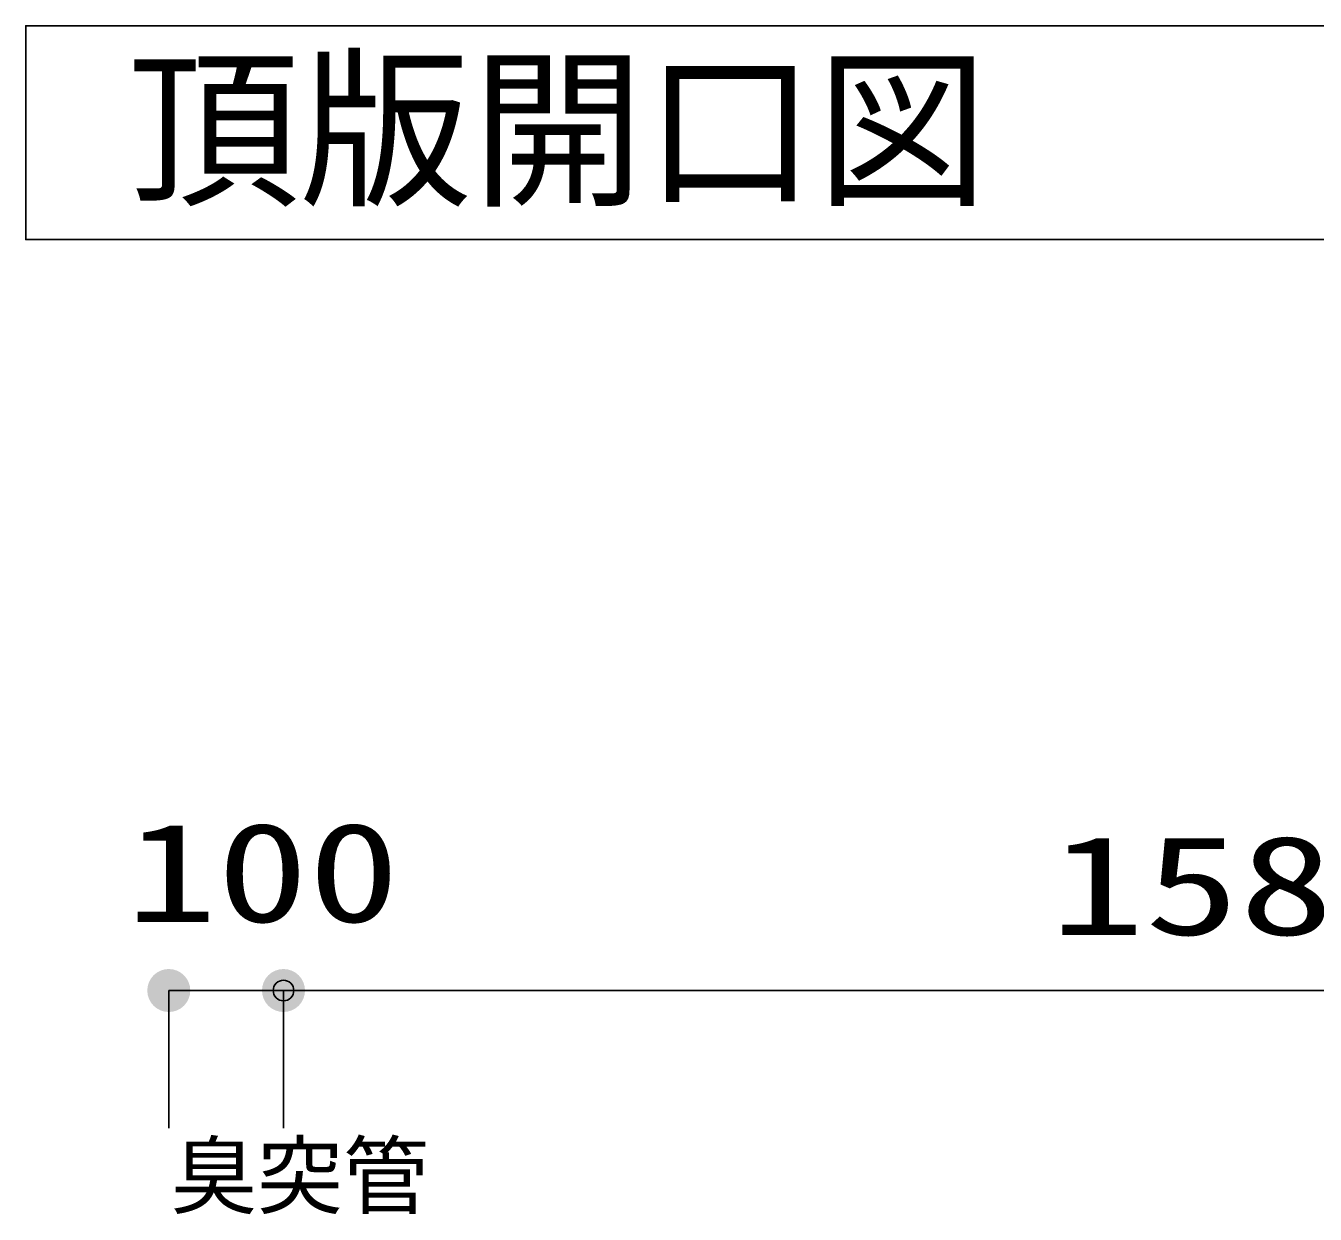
# Model space of a CAD drawing. Units: millimetres, scale not verified. Extents: x -9571 to 7747, y -6704 to 5373.
# Drawn here: x -6298 to -5174, y 1243 to 2279 of the extents above; entities that cross this region are included whole.
import ezdxf
from ezdxf.enums import TextEntityAlignment as Align

# ---------------------------------------------------------------- set-up
doc = ezdxf.new("R2010")
doc.units = ezdxf.units.MM
doc.header["$LTSCALE"] = 30
doc.header["$PDMODE"] = 32
doc.header["$PDSIZE"] = 18
doc.layers.add('0-1_00クル-フ-0躯体', color=3, linetype='Continuous', lineweight=25)
doc.layers.add('0-6_00クル-フ-6寸法', color=7, linetype='Continuous', lineweight=25)
doc.styles.add('MS Gothic', font='')
doc.styles.add('ＭＳ ゴシック', font='')
doc.styles.get('MS Gothic').set_extended_font_data('MS Gothic')
doc.styles.get('ＭＳ ゴシック').set_extended_font_data('MS Gothic')

msp = doc.modelspace()

# ---------------------------------------------------------------- linework, layer by layer
at = {"layer": '0-1_00クル-フ-0躯体'}
msp.add_lwpolyline([(-4268.99, 2092.97), (-4268.99, 2279.28), (-6298.32, 2279.28), (-6298.32, 2092.97)], close=True, dxfattribs=at)
at = {"layer": '0-6_00クル-フ-6寸法', "color": 4}
for p, q in [((-6173.66, 1318.3), (-6173.66, 1438.3)), ((-6173.66, 1438.3), (-6073.66, 1438.3)), ((-6073.66, 1318.3), (-6073.66, 1438.3)), ((-6073.66, 1318.3), (-6073.66, 1438.3)), ((-6073.66, 1438.3), (-4493.66, 1438.3))]:
    msp.add_line(p, q, dxfattribs=at)
msp.add_point((-6073.66, 1438.3), dxfattribs=at)
at = {"layer": '0-6_00クル-フ-6寸法'}
for points in [[(-6186.92, 1451.56), (-6173.66, 1438.3), (-6189.25, 1448.72)], [(-6184.08, 1453.89), (-6173.66, 1438.3), (-6186.92, 1451.56)], [(-6180.83, 1455.62), (-6173.66, 1438.3), (-6184.08, 1453.89)], [(-6177.32, 1456.69), (-6173.66, 1438.3), (-6180.83, 1455.62)], [(-6173.66, 1457.05), (-6173.66, 1438.3), (-6177.32, 1456.69)], [(-6170, 1456.69), (-6173.66, 1438.3), (-6173.66, 1457.05)], [(-6166.48, 1455.62), (-6173.66, 1438.3), (-6170, 1456.69)], [(-6163.24, 1453.89), (-6173.66, 1438.3), (-6166.48, 1455.62)], [(-6160.4, 1451.56), (-6173.66, 1438.3), (-6163.24, 1453.89)], [(-6158.07, 1448.72), (-6173.66, 1438.3), (-6160.4, 1451.56)], [(-6086.92, 1451.56), (-6073.66, 1438.3), (-6089.25, 1448.72)], [(-6086.92, 1451.56), (-6073.66, 1438.3), (-6089.25, 1448.72)], [(-6084.08, 1453.89), (-6073.66, 1438.3), (-6086.92, 1451.56)], [(-6084.08, 1453.89), (-6073.66, 1438.3), (-6086.92, 1451.56)], [(-6080.83, 1455.62), (-6073.66, 1438.3), (-6084.08, 1453.89)], [(-6080.83, 1455.62), (-6073.66, 1438.3), (-6084.08, 1453.89)], [(-6077.32, 1456.69), (-6073.66, 1438.3), (-6080.83, 1455.62)], [(-6077.32, 1456.69), (-6073.66, 1438.3), (-6080.83, 1455.62)], [(-6073.66, 1457.05), (-6073.66, 1438.3), (-6077.32, 1456.69)], [(-6073.66, 1457.05), (-6073.66, 1438.3), (-6077.32, 1456.69)], [(-6070, 1456.69), (-6073.66, 1438.3), (-6073.66, 1457.05)], [(-6070, 1456.69), (-6073.66, 1438.3), (-6073.66, 1457.05)], [(-6066.48, 1455.62), (-6073.66, 1438.3), (-6070, 1456.69)], [(-6066.48, 1455.62), (-6073.66, 1438.3), (-6070, 1456.69)], [(-6063.24, 1453.89), (-6073.66, 1438.3), (-6066.48, 1455.62)], [(-6063.24, 1453.89), (-6073.66, 1438.3), (-6066.48, 1455.62)], [(-6060.4, 1451.56), (-6073.66, 1438.3), (-6063.24, 1453.89)], [(-6060.4, 1451.56), (-6073.66, 1438.3), (-6063.24, 1453.89)], [(-6058.07, 1448.72), (-6073.66, 1438.3), (-6060.4, 1451.56)], [(-6058.07, 1448.72), (-6073.66, 1438.3), (-6060.4, 1451.56)], [(-6192.05, 1441.96), (-6173.66, 1438.3), (-6192.41, 1438.3)], [(-6190.98, 1445.48), (-6173.66, 1438.3), (-6192.05, 1441.96)], [(-6189.25, 1448.72), (-6173.66, 1438.3), (-6190.98, 1445.48)], [(-6156.34, 1445.48), (-6173.66, 1438.3), (-6158.07, 1448.72)], [(-6155.27, 1441.96), (-6173.66, 1438.3), (-6156.34, 1445.48)], [(-6154.91, 1438.3), (-6173.66, 1438.3), (-6155.27, 1441.96)], [(-6092.05, 1441.96), (-6073.66, 1438.3), (-6092.41, 1438.3)], [(-6092.05, 1441.96), (-6073.66, 1438.3), (-6092.41, 1438.3)], [(-6090.98, 1445.48), (-6073.66, 1438.3), (-6092.05, 1441.96)], [(-6090.98, 1445.48), (-6073.66, 1438.3), (-6092.05, 1441.96)], [(-6089.25, 1448.72), (-6073.66, 1438.3), (-6090.98, 1445.48)], [(-6089.25, 1448.72), (-6073.66, 1438.3), (-6090.98, 1445.48)], [(-6056.34, 1445.48), (-6073.66, 1438.3), (-6058.07, 1448.72)], [(-6056.34, 1445.48), (-6073.66, 1438.3), (-6058.07, 1448.72)], [(-6055.27, 1441.96), (-6073.66, 1438.3), (-6056.34, 1445.48)], [(-6055.27, 1441.96), (-6073.66, 1438.3), (-6056.34, 1445.48)], [(-6054.91, 1438.3), (-6073.66, 1438.3), (-6055.27, 1441.96)], [(-6054.91, 1438.3), (-6073.66, 1438.3), (-6055.27, 1441.96)], [(-6192.41, 1438.3), (-6173.66, 1438.3), (-6192.05, 1434.64)], [(-6192.05, 1434.64), (-6173.66, 1438.3), (-6190.98, 1431.13)], [(-6190.98, 1431.13), (-6173.66, 1438.3), (-6189.25, 1427.88)], [(-6189.25, 1427.88), (-6173.66, 1438.3), (-6186.92, 1425.04)], [(-6186.92, 1425.04), (-6173.66, 1438.3), (-6184.08, 1422.71)], [(-6184.08, 1422.71), (-6173.66, 1438.3), (-6180.83, 1420.98)], [(-6180.83, 1420.98), (-6173.66, 1438.3), (-6177.32, 1419.91)], [(-6177.32, 1419.91), (-6173.66, 1438.3), (-6173.66, 1419.55)], [(-6173.66, 1419.55), (-6173.66, 1438.3), (-6170, 1419.91)], [(-6170, 1419.91), (-6173.66, 1438.3), (-6166.48, 1420.98)], [(-6166.48, 1420.98), (-6173.66, 1438.3), (-6163.24, 1422.71)], [(-6163.24, 1422.71), (-6173.66, 1438.3), (-6160.4, 1425.04)], [(-6160.4, 1425.04), (-6173.66, 1438.3), (-6158.07, 1427.88)], [(-6158.07, 1427.88), (-6173.66, 1438.3), (-6156.34, 1431.13)], [(-6156.34, 1431.13), (-6173.66, 1438.3), (-6155.27, 1434.64)], [(-6155.27, 1434.64), (-6173.66, 1438.3), (-6154.91, 1438.3)], [(-6092.41, 1438.3), (-6073.66, 1438.3), (-6092.05, 1434.64)], [(-6092.41, 1438.3), (-6073.66, 1438.3), (-6092.05, 1434.64)], [(-6092.05, 1434.64), (-6073.66, 1438.3), (-6090.98, 1431.13)], [(-6092.05, 1434.64), (-6073.66, 1438.3), (-6090.98, 1431.13)], [(-6090.98, 1431.13), (-6073.66, 1438.3), (-6089.25, 1427.88)], [(-6090.98, 1431.13), (-6073.66, 1438.3), (-6089.25, 1427.88)], [(-6089.25, 1427.88), (-6073.66, 1438.3), (-6086.92, 1425.04)], [(-6089.25, 1427.88), (-6073.66, 1438.3), (-6086.92, 1425.04)], [(-6086.92, 1425.04), (-6073.66, 1438.3), (-6084.08, 1422.71)], [(-6086.92, 1425.04), (-6073.66, 1438.3), (-6084.08, 1422.71)], [(-6084.08, 1422.71), (-6073.66, 1438.3), (-6080.83, 1420.98)], [(-6084.08, 1422.71), (-6073.66, 1438.3), (-6080.83, 1420.98)], [(-6080.83, 1420.98), (-6073.66, 1438.3), (-6077.32, 1419.91)], [(-6080.83, 1420.98), (-6073.66, 1438.3), (-6077.32, 1419.91)], [(-6077.32, 1419.91), (-6073.66, 1438.3), (-6073.66, 1419.55)], [(-6077.32, 1419.91), (-6073.66, 1438.3), (-6073.66, 1419.55)], [(-6073.66, 1419.55), (-6073.66, 1438.3), (-6070, 1419.91)], [(-6070, 1419.91), (-6073.66, 1438.3), (-6066.48, 1420.98)], [(-6066.48, 1420.98), (-6073.66, 1438.3), (-6063.24, 1422.71)], [(-6063.24, 1422.71), (-6073.66, 1438.3), (-6060.4, 1425.04)], [(-6060.4, 1425.04), (-6073.66, 1438.3), (-6058.07, 1427.88)], [(-6058.07, 1427.88), (-6073.66, 1438.3), (-6056.34, 1431.13)], [(-6056.34, 1431.13), (-6073.66, 1438.3), (-6055.27, 1434.64)], [(-6055.27, 1434.64), (-6073.66, 1438.3), (-6054.91, 1438.3)], [(-6073.66, 1419.55), (-6073.66, 1438.3), (-6070, 1419.91)], [(-6070, 1419.91), (-6073.66, 1438.3), (-6066.48, 1420.98)], [(-6066.48, 1420.98), (-6073.66, 1438.3), (-6063.24, 1422.71)], [(-6063.24, 1422.71), (-6073.66, 1438.3), (-6060.4, 1425.04)], [(-6060.4, 1425.04), (-6073.66, 1438.3), (-6058.07, 1427.88)], [(-6058.07, 1427.88), (-6073.66, 1438.3), (-6056.34, 1431.13)], [(-6056.34, 1431.13), (-6073.66, 1438.3), (-6055.27, 1434.64)], [(-6055.27, 1434.64), (-6073.66, 1438.3), (-6054.91, 1438.3)]]:
    msp.add_solid(points, dxfattribs=at)

# ---------------------------------------------------------------- texts
at = {"layer": '0-1_00クル-フ-0躯体', "color": 4, "style": 'MS Gothic'}
for s, height, p in [('頂版開口図', 110, (-6209.53, 2100.81)), ('臭突管', 54.99, (-6171.76, 1232.95))]:
    msp.add_text(s, height=height, dxfattribs=at).set_placement(p, align=Align.BOTTOM_LEFT)
at = {"layer": '0-6_00クル-フ-6寸法', "color": 3, "style": 'ＭＳ ゴシック'}
for s, width, p in [('100', 1.35, (-6211.09, 1472.05)), ('1580', 1.4, (-5405.37, 1460.8))]:
    msp.add_text(s, height=86.59, dxfattribs=dict(at, width=width)).set_placement(p, align=Align.BOTTOM_LEFT)

doc.saveas('drawing.dxf')
